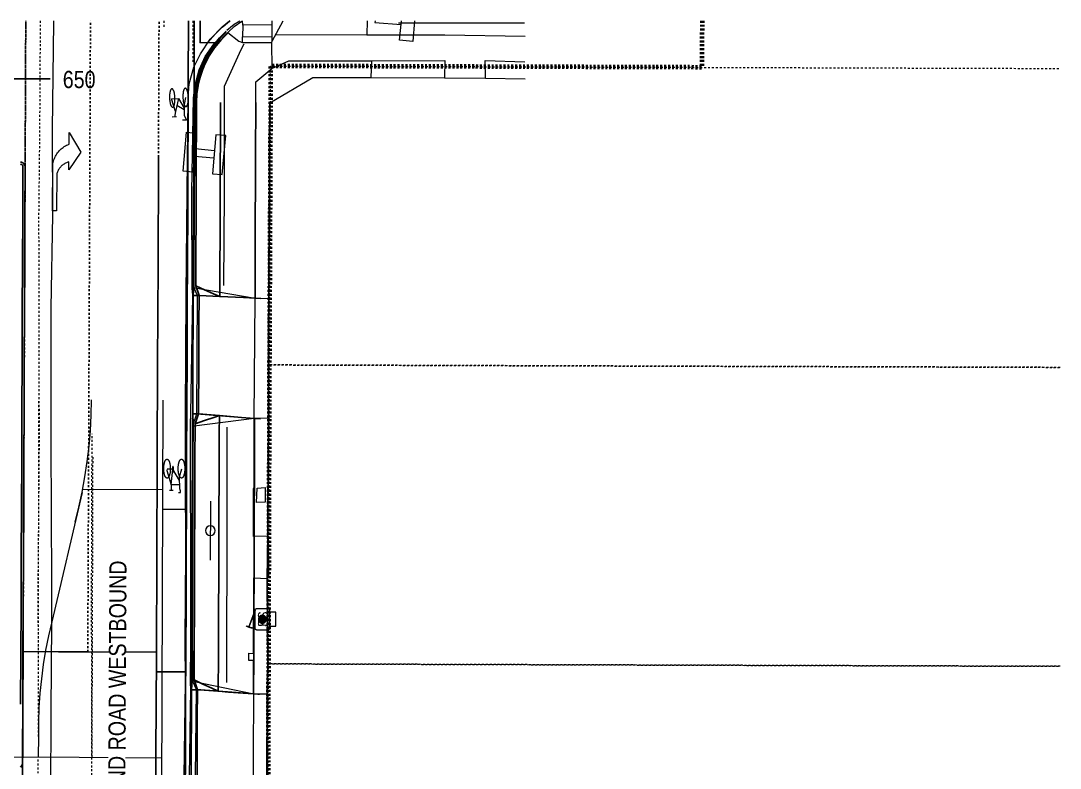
# Model space of a CAD drawing. Header units: metres. Extents: x -902 to -724, y 0 to 650.
# Drawn here: x -791.1 to -738, y 605.1 to 643.2 of the extents above; entities that cross this region are included whole.
import ezdxf

# ---------------------------------------------------------------- set-up
doc = ezdxf.new("R2010")
doc.units = ezdxf.units.M
for name, pattern in [('ControlLine', [0.02, 0.0125, -0.0025, 0.0025, -0.0025]), ('IMPORT-BDYS-Boundary _3_', [0.01, 0.009, -0.001]), ('IMPORT-BDYS-ProjBoundary', [0.008, 0.006, -0.002]), ('IMPORT-LNMK-LaneLine3 _3__2_', [0.012, 0.003, -0.009]), ('IMPORT-LNMK-LineCont _3_', [0.004, 0.001, -0.003]), ('IMPORT-LNMK-LineCont _3__2_', [0.004, 0.001, -0.003])]:
    doc.linetypes.add(name, pattern=pattern)
doc.layers.add('D-BDGE', color=7, linetype='Continuous', lineweight=13)
doc.layers.add('D-ENHA-GEN-LINE', color=7, linetype='Continuous', lineweight=9)
doc.styles.add('Arial Narrow', font='ARIALN.TTF', dxfattribs={"height": 0.5})
doc.styles.add('Arial Narrow_1', font='ARIALN.TTF', dxfattribs={"height": 0.875})

# ---------------------------------------------------------------- blocks, each defined once
blk = doc.blocks.new('T2DPAA-T2D-PWA-RW-M2D-000002_ControlLinesMinor_rvt-1-DRG-2871011 - SITE PLAN')
at = {"layer": 'D-BDGE', "color": 151, "linetype": 'ControlLine', "lineweight": 25, "true_color": 0x88c3ff}
blk.add_line((-1664.5, 535.071), (-1664.045, 643.233), dxfattribs=at)
at = {"layer": 'D-ENHA-GEN-LINE', "color": 151, "lineweight": 25, "true_color": 0x88c3ff}
blk.add_line((-1665.307, 640.28), (-1662.807, 640.269), dxfattribs=at)
blk.add_line((-1665.307, 640.28), (-1662.807, 640.269), dxfattribs=at)
at = {"layer": 'D-ENHA-GEN-LINE', "color": 151, "lineweight": 25, "true_color": 0x88c3ff, "insert": (-1662.155, 640.677), "char_height": 0.875, "width": 2.0443, "attachment_point": 1, "rotation": 359.7587, "style": 'Arial Narrow_1'}
blk.add_mtext('650', dxfattribs=at)
blk.add_mtext('650', dxfattribs=at)
blk = doc.blocks.new('T2DPAA-T2D-C3S-RW-M2D-100010_dwg-40802999-DRG-2871011 - SITE PLAN')
at = {"color": 9, "lineweight": 25, "true_color": 0xc3c3c3}
for p, q in [((298.321, -126.702), (297.82, -126.719)), ((291.802, -127.223), (291.303, -127.29)), ((298.329, -126.802), (297.844, -127.018)), ((291.311, -127.389), (291.827, -127.522)), ((278.283, -128.38), (277.78, -128.397))]:
    blk.add_line(p, q, dxfattribs=at)
at = {"color": 9, "lineweight": 25, "true_color": 0xc3c3c3, "flags": 128}
for points in [[(303.831, -117.352), (303.829, -117.402), (303.808, -117.471), (303.791, -117.5), (303.715, -117.572), (303.696, -117.582), (303.616, -117.603), (301.206, -117.805), (298.714, -118.014), (296.223, -118.222), (293.732, -118.431), (291.241, -118.64), (288.749, -118.848), (286.258, -119.057), (283.767, -119.265), (281.275, -119.474), (278.784, -119.683), (276.293, -119.891), (273.802, -120.1), (273.308, -120.141), (273.185, -120.126), (273.078, -120.062)], [(303.826, -117.352), (303.824, -117.402), (303.804, -117.468), (303.787, -117.497), (303.713, -117.567), (303.694, -117.578), (303.615, -117.598), (301.205, -117.8), (298.714, -118.009), (296.223, -118.217), (293.731, -118.426), (291.24, -118.635), (288.749, -118.843), (286.258, -119.052), (283.766, -119.26), (281.275, -119.469), (278.784, -119.678), (276.292, -119.886), (273.801, -120.095), (273.307, -120.136), (273.186, -120.121), (273.082, -120.058)], [(303.716, -117.36), (303.715, -117.386), (303.704, -117.421), (303.696, -117.436), (303.657, -117.473), (303.647, -117.478), (303.606, -117.489), (301.196, -117.691), (298.705, -117.899), (296.213, -118.108), (293.722, -118.316), (291.231, -118.525), (288.74, -118.734), (286.248, -118.942), (283.757, -119.151), (281.266, -119.359), (278.774, -119.568), (276.283, -119.777)], [(279.526, -126.444), (279.525, -126.44), (279.234, -122.956), (279.108, -121.462), (278.959, -119.672), (278.958, -119.668)], [(262.333, -121.06), (263.836, -120.934), (268.647, -120.531), (268.819, -120.517), (269.209, -120.484), (269.868, -120.429), (273.192, -120.151), (273.197, -120.15), (273.308, -120.141)], [(262.908, -127.836), (264.404, -127.71), (269.214, -127.308), (269.386, -127.293), (269.776, -127.261), (270.436, -127.205), (273.76, -126.927), (273.765, -126.927), (273.875, -126.917), (274.369, -126.876), (279.351, -126.459), (279.526, -126.444), (284.334, -126.042), (289.317, -125.624), (294.299, -125.207), (296.617, -125.013), (299.282, -124.79), (304.264, -124.373), (304.697, -124.337)], [(269.573, -129.519), (270.561, -128.701), (272.403, -128.546), (274.494, -128.371), (277.386, -128.129), (279.477, -127.954), (282.368, -127.712), (284.459, -127.536), (287.351, -127.294), (289.442, -127.119), (292.334, -126.877), (294.424, -126.702), (296.743, -126.508), (297.316, -126.46), (299.407, -126.285), (302.299, -126.043), (304.389, -125.868), (306.784, -125.667), (307.281, -125.625), (307.614, -125.598)], [(307.614, -125.598), (308.06, -125.56), (308.502, -125.523), (308.622, -125.513), (308.937, -125.487), (309.34, -125.453), (309.372, -125.45), (309.474, -125.442), (309.515, -125.438), (309.985, -125.399), (310.463, -125.359), (310.653, -125.343), (310.654, -125.343), (310.902, -125.322), (311.214, -125.296), (311.76, -125.25)], [(307.639, -125.897), (308.085, -125.859), (308.527, -125.822), (308.647, -125.812), (308.962, -125.786), (309.365, -125.752), (309.397, -125.749), (309.499, -125.741), (309.54, -125.737), (310.01, -125.698), (310.488, -125.658), (310.678, -125.642), (310.679, -125.642), (310.927, -125.621), (311.239, -125.595), (311.786, -125.549)], [(298.317, -126.677), (299.432, -126.584), (302.324, -126.342), (304.415, -126.167), (306.809, -125.966), (307.306, -125.924), (307.639, -125.897)], [(298.319, -126.702), (299.434, -126.609), (302.326, -126.367), (304.417, -126.191), (306.811, -125.991), (307.308, -125.949), (307.641, -125.921), (308.087, -125.905), (308.532, -125.929), (308.653, -125.943), (308.972, -125.995), (309.385, -126.095), (309.522, -126.137), (309.565, -126.151), (310.051, -126.342), (310.553, -126.608), (311.019, -126.931), (311.357, -127.222)], [(298.33, -126.802), (299.442, -126.708), (302.334, -126.466), (304.425, -126.291), (306.819, -126.091), (307.317, -126.049), (307.65, -126.021), (308.086, -126.005), (308.521, -126.029), (308.64, -126.042), (308.953, -126.093), (309.357, -126.191), (309.491, -126.232), (309.533, -126.246), (310.01, -126.433), (310.501, -126.694), (310.958, -127.01), (311.288, -127.294)], [(307.639, -125.897), (308.087, -125.88), (308.534, -125.905), (308.656, -125.918), (308.977, -125.97), (309.392, -126.071), (309.425, -126.081), (309.53, -126.113), (309.573, -126.127), (310.062, -126.319), (310.566, -126.587), (310.769, -126.728), (310.704, -125.941), (310.952, -125.92), (311.264, -125.894), (311.812, -125.848)], [(278.529, -126.528), (278.55, -126.774), (278.654, -128.022)], [(298.319, -126.677), (297.821, -126.719), (297.323, -126.761), (296.824, -126.802), (296.326, -126.844), (295.828, -126.886), (295.33, -126.927), (294.831, -126.969), (294.449, -127.001), (294.333, -127.011), (293.835, -127.053), (293.336, -127.094), (292.838, -127.136), (292.34, -127.178), (291.842, -127.219), (291.343, -127.261), (291.301, -127.265)], [(297.844, -127.018), (297.835, -126.918), (297.827, -126.819), (297.819, -126.719)], [(311.58, -126.985), (311.22, -126.676), (310.737, -126.341)], [(311.374, -127.203), (311.035, -126.912), (310.769, -126.728)], [(291.827, -127.522), (291.818, -127.422), (291.81, -127.322), (291.802, -127.223)], [(297.844, -127.018), (297.345, -127.06), (296.847, -127.101), (296.349, -127.143), (295.851, -127.185), (295.352, -127.227), (294.854, -127.268), (294.474, -127.3), (294.356, -127.31), (293.857, -127.352), (293.359, -127.393), (292.861, -127.435), (292.363, -127.477), (291.864, -127.519), (291.827, -127.522)], [(297.844, -127.018), (297.887, -128.075), (297.937, -129.292), (297.961, -129.875), (297.974, -130.175)], [(298.329, -126.802), (298.165, -127.274), (298.001, -127.746), (297.887, -128.075)], [(297.887, -128.075), (299.545, -127.936), (300.886, -127.823), (304.528, -127.516), (305.869, -127.403), (306.922, -127.315), (307.752, -127.245)], [(311.58, -126.985), (311.918, -127.336), (311.946, -127.371)], [(278.278, -128.355), (279.502, -128.253), (282.393, -128.01), (284.484, -127.835), (287.376, -127.593), (289.467, -127.418), (291.298, -127.265)], [(278.281, -128.38), (279.504, -128.278), (282.396, -128.035), (284.486, -127.86), (287.378, -127.618), (289.469, -127.443), (291.301, -127.29)], [(278.291, -128.479), (279.512, -128.377), (282.404, -128.135), (284.495, -127.96), (287.386, -127.718), (289.477, -127.543), (291.311, -127.389)], [(291.311, -127.389), (291.512, -127.847), (291.712, -128.306), (291.834, -128.585)], [(291.827, -127.522), (291.834, -128.585), (291.841, -129.72), (291.846, -130.39), (291.848, -130.691)], [(278.281, -128.355), (277.782, -128.397), (277.284, -128.439), (276.786, -128.48), (276.288, -128.522), (275.789, -128.564), (275.291, -128.605), (274.793, -128.647), (274.519, -128.67), (274.295, -128.689), (273.796, -128.731), (273.298, -128.772), (272.8, -128.814), (272.428, -128.845), (272.302, -128.856), (271.803, -128.897), (271.305, -128.939), (270.911, -128.972)], [(278.291, -128.48), (277.805, -128.696), (277.307, -128.738), (276.808, -128.779), (276.31, -128.821), (275.812, -128.863), (275.314, -128.905), (274.815, -128.946), (274.544, -128.969), (274.317, -128.988), (273.819, -129.03), (273.321, -129.072), (272.822, -129.113), (272.453, -129.144), (272.324, -129.155), (271.826, -129.196), (271.437, -129.229)], [(277.805, -128.696), (277.797, -128.596), (277.788, -128.497), (277.78, -128.397)], [(277.805, -128.696), (277.806, -128.788), (277.813, -129.287), (277.819, -129.764), (277.82, -129.787), (277.826, -130.287), (277.833, -130.787), (277.84, -131.287), (277.844, -131.568), (277.847, -131.787), (277.848, -131.869)], [(278.291, -128.48), (278.119, -128.949), (277.946, -129.418), (277.819, -129.764)], [(277.819, -129.764), (279.616, -129.613), (280.957, -129.5), (284.598, -129.193), (285.939, -129.081), (289.58, -128.774), (290.921, -128.661), (291.834, -128.585)], [(297.961, -129.875), (299.695, -129.729), (301.036, -129.616), (304.678, -129.31), (306.019, -129.197), (307.072, -129.108), (307.902, -129.039)], [(272.589, -132.705), (274.842, -132.519), (276.42, -132.389), (277.66, -132.287), (277.91, -132.267), (279.351, -132.163), (279.826, -132.117), (281.401, -131.965), (283.766, -131.737), (284.805, -131.663), (285.929, -131.582), (286.384, -131.545), (289.79, -131.269), (291.367, -131.141), (291.916, -131.096), (294.772, -130.85), (296.349, -130.713), (298.01, -130.57), (299.754, -130.426), (301.332, -130.297), (304.737, -130.017), (306.315, -129.888), (307.132, -129.821), (307.947, -129.754), (307.964, -129.778)], [(277.844, -131.568), (279.766, -131.407), (281.107, -131.294), (284.748, -130.987), (286.089, -130.874), (289.731, -130.568), (291.072, -130.455), (291.846, -130.39)]]:
    blk.add_lwpolyline(points, dxfattribs=at)
at = {"color": 9, "linetype": 'IMPORT-LNMK-LineCont _3__2_', "lineweight": 25, "true_color": 0xc3c3c3, "flags": 128}
for points in [[(296.05, -118.237), (298.714, -118.014), (303.697, -117.597), (304.13, -117.56), (304.135, -117.56), (306.091, -117.396), (306.726, -117.343), (308.679, -117.179), (311.032, -116.982)], [(304.697, -124.337), (304.702, -124.336), (306.658, -124.172), (307.293, -124.119), (309.247, -123.956), (311.628, -123.756)]]:
    blk.add_lwpolyline(points, dxfattribs=at)
at = {"color": 9, "linetype": 'IMPORT-LNMK-LaneLine3 _3__2_', "lineweight": 25, "true_color": 0xc3c3c3, "flags": 128}
blk.add_lwpolyline([(279.234, -122.956), (284.042, -122.554), (289.025, -122.137), (294.007, -121.719), (296.325, -121.525), (298.99, -121.302), (303.972, -120.885), (304.405, -120.849), (304.41, -120.848), (306.366, -120.685), (307.001, -120.631), (308.955, -120.468), (311.322, -120.27)], dxfattribs=at)
blk = doc.blocks.new('T2DPAA-T2D-PWC-RW-M2D-100010_RoadDesign_rvt-1-DRG-2871011 - SITE PLAN')
at = {"color": 9, "lineweight": 25, "true_color": 0xc3c3c3, "rotation": 84.9723245667552}
blk.add_blockref('T2DPAA-T2D-C3S-RW-M2D-100010_dwg-40802999-DRG-2871011 - SITE PLAN', (-1807.835, 343.649), dxfattribs=at)
blk = doc.blocks.new('T2DPAA-T2D-PWA-SU-M2D-000002_dwg-40815123-DRG-2871011 - SITE PLAN')
at = {"color": 9, "linetype": 'IMPORT-LNMK-LineCont _3_', "lineweight": 18, "true_color": 0xc0c0c0}
for p, q in [((92.242, 1552.41), (91.868, 1552.378)), ((92.373, 1550.925), (90.257, 1550.735))]:
    blk.add_line(p, q, dxfattribs=at)
at = {"color": 9, "lineweight": 18, "true_color": 0xc0c0c0}
for p, q in [((87.412, 1551.324), (87.384, 1551.543)), ((87.681, 1551.398), (87.398, 1551.434)), ((87.814, 1550.973), (88, 1551.358)), ((85.885, 1550.246), (85.485, 1550.246)), ((92.221, 1549.366), (92.537, 1549.056)), ((92.368, 1548.367), (92.595, 1548.402)), ((91.497, 1548.303), (91.773, 1548.338)), ((91.688, 1546.808), (91.928, 1546.826)), ((92.52, 1546.88), (92.727, 1546.904)), ((58.892, 1546.243), (63.284, 1546.622)), ((92.439, 1542.028), (92.009, 1546.606)), ((72.509, 1545.305), (78.604, 1545.832)), ((68.978, 1545.018), (72.509, 1545.305)), ((59.945, 1544.238), (64.359, 1544.665)), ((66.522, 1544.819), (68.96, 1545.031)), ((52.447, 1543.581), (58.388, 1544.124)), ((59.505, 1544.2), (59.945, 1544.238)), ((93.181, 1540.476), (93.749, 1534.059)), ((93.364, 1539.665), (92.307, 1539.665))]:
    blk.add_line(p, q, dxfattribs=at)
at = {"color": 9, "linetype": 'IMPORT-LNMK-LineCont _3_', "lineweight": 18, "true_color": 0xc0c0c0, "flags": 128}
for points in [[(58.711, 1555.873), (62.961, 1556.26), (70.248, 1556.84), (77.093, 1557.456), (81.777, 1557.877), (86.102, 1558.21), (91.641, 1558.665), (91.692, 1558.669)], [(52.785, 1552.62), (56.21, 1552.925), (63.193, 1553.545), (70.936, 1554.202)]]:
    blk.add_lwpolyline(points, dxfattribs=at)
at = {"color": 9, "lineweight": 18, "true_color": 0xc0c0c0, "flags": 128}
for points in [[(91.75, 1558.003), (91.679, 1557.997), (86.222, 1557.587), (81.87, 1557.198), (77.146, 1556.866), (70.286, 1556.263), (63.172, 1555.59), (61.17, 1555.425), (56.618, 1555.05), (52.457, 1554.707), (43.939, 1554.085), (43.036, 1554.013)], [(88.356, 1551.314), (87.681, 1551.398), (88.311, 1551.66), (88.356, 1551.314), (87.898, 1550.982)], [(88.442, 1550.953), (88.08, 1551), (87.539, 1550.946), (87.294, 1550.807), (87.268, 1551.005)], [(88.894, 1550.968), (88.901, 1550.977), (88.902, 1550.98), (88.905, 1550.986), (88.908, 1550.992), (88.908, 1550.994), (88.909, 1550.999), (88.91, 1551.005), (88.91, 1551.01), (88.909, 1551.016), (88.908, 1551.02), (88.907, 1551.024), (88.9, 1551.034), (88.893, 1551.042), (88.887, 1551.047), (88.883, 1551.05), (88.876, 1551.055), (88.868, 1551.059), (88.86, 1551.063), (88.851, 1551.067), (88.838, 1551.073), (88.824, 1551.078), (88.81, 1551.082), (88.796, 1551.086), (88.781, 1551.09), (88.767, 1551.093), (88.753, 1551.095), (88.738, 1551.098), (88.723, 1551.099), (88.709, 1551.1), (88.681, 1551.101), (88.653, 1551.102), (88.624, 1551.102), (88.596, 1551.102), (88.568, 1551.102), (88.54, 1551.1), (88.512, 1551.099), (88.484, 1551.096), (88.456, 1551.094), (88.428, 1551.09), (88.4, 1551.087), (88.372, 1551.082), (88.344, 1551.078), (88.317, 1551.072), (88.289, 1551.067), (88.262, 1551.06), (88.234, 1551.054), (88.207, 1551.047), (88.18, 1551.039), (88.153, 1551.031), (88.139, 1551.026), (88.126, 1551.021), (88.112, 1551.015), (88.099, 1551.009), (88.085, 1551.003), (88.072, 1550.996), (88.06, 1550.989), (88.047, 1550.981), (88.035, 1550.972), (88.023, 1550.964), (88.016, 1550.958), (88.009, 1550.952), (88.003, 1550.946), (87.996, 1550.939), (87.993, 1550.934), (87.989, 1550.929), (87.987, 1550.924), (87.984, 1550.919), (87.982, 1550.915), (87.982, 1550.913), (87.981, 1550.907), (87.98, 1550.902)], [(43.623, 1547.094), (49.965, 1547.61), (51.469, 1547.763), (53.926, 1547.984), (58.722, 1548.344), (60.844, 1548.549), (65.279, 1548.908), (69.402, 1549.285), (72.361, 1549.542), (78.435, 1550.041), (83.632, 1550.447), (88.46, 1550.83), (89.146, 1550.825), (90.011, 1550.678), (90.721, 1550.393), (91.508, 1549.973), (92.227, 1549.372)], [(43.697, 1546.23), (50, 1546.745), (51.468, 1547.454), (51.938, 1547.566), (53.975, 1547.719), (58.389, 1548.047), (58.717, 1548.084), (60.831, 1548.263), (65.271, 1548.655), (69.415, 1549.025), (71.871, 1549.252), (72.402, 1549.274), (78.431, 1549.71), (78.784, 1549.768), (83.669, 1550.207), (88.464, 1550.546), (89.134, 1550.528), (89.91, 1550.393), (90.615, 1550.147), (91.334, 1549.735), (91.998, 1549.181)], [(85.485, 1549.246), (84.685, 1549.246), (84.685, 1548.746), (86.685, 1548.746), (86.685, 1549.246), (85.485, 1549.246), (85.485, 1550.246), (84.685, 1550.246), (84.685, 1550.746), (86.685, 1550.746), (86.685, 1550.246), (85.885, 1550.246), (85.885, 1549.246)], [(87.98, 1550.902), (87.98, 1550.896), (87.981, 1550.89), (87.982, 1550.886), (87.985, 1550.88), (87.99, 1550.873), (87.993, 1550.868), (87.998, 1550.864), (88.002, 1550.86), (88.007, 1550.857), (88.014, 1550.852), (88.022, 1550.847), (88.031, 1550.843), (88.039, 1550.839), (88.053, 1550.834), (88.066, 1550.829), (88.08, 1550.824), (88.094, 1550.82), (88.109, 1550.817), (88.123, 1550.814), (88.137, 1550.811), (88.152, 1550.809), (88.167, 1550.807), (88.181, 1550.806), (88.209, 1550.805), (88.237, 1550.804), (88.266, 1550.804), (88.294, 1550.804), (88.322, 1550.805), (88.35, 1550.806), (88.378, 1550.808), (88.406, 1550.81), (88.434, 1550.813), (88.462, 1550.816), (88.49, 1550.82), (88.518, 1550.824), (88.546, 1550.829), (88.573, 1550.834), (88.601, 1550.84), (88.628, 1550.846), (88.656, 1550.853), (88.683, 1550.86), (88.71, 1550.868)], [(88.71, 1550.868), (88.737, 1550.876), (88.751, 1550.88), (88.765, 1550.885), (88.778, 1550.891), (88.792, 1550.897), (88.805, 1550.904), (88.818, 1550.911), (88.83, 1550.918), (88.843, 1550.926), (88.855, 1550.934), (88.867, 1550.943), (88.874, 1550.948), (88.881, 1550.954), (88.888, 1550.961), (88.894, 1550.968)], [(65.266, 1548.559), (69.408, 1548.89), (71.755, 1549.128), (72.419, 1548.967), (78.434, 1549.465), (78.795, 1549.666), (83.675, 1550.085), (88.459, 1550.443), (89.129, 1550.414), (89.874, 1550.289), (90.579, 1550.037), (91.276, 1549.638), (91.933, 1549.104)], [(78.804, 1549.639), (78.555, 1546.515), (78.434, 1549.465)], [(72.419, 1548.967), (72.439, 1546.027), (71.769, 1549.05)], [(79.054, 1548.167), (83.76, 1548.556), (89.198, 1549.021), (91.137, 1548.352), (91.428, 1548.219)], [(91.932, 1549.091), (91.541, 1548.505), (91.497, 1548.303), (91.623, 1546.842), (91.688, 1546.808), (92.777, 1546.332)], [(91.932, 1549.091), (92.274, 1548.8), (92.565, 1548.436)], [(92.04, 1549.158), (92.385, 1548.811), (92.582, 1548.545)], [(43.705, 1546.129), (50.093, 1546.666), (51.383, 1547.298), (52.024, 1547.254), (53.989, 1547.414), (58.398, 1547.745), (58.756, 1547.961), (60.9, 1548.178)], [(58.799, 1547.907), (58.437, 1544.815), (58.398, 1547.745)], [(63.298, 1546.608), (67.828, 1547.009), (71.871, 1547.371)], [(78.555, 1546.515), (83.153, 1546.903), (88.215, 1547.333), (89.548, 1547.452), (90.307, 1546.703)], [(91.623, 1546.842), (90.307, 1546.703), (90.766, 1545.863), (91.144, 1541.659), (91.479, 1537.95), (90.6, 1537.882)], [(72.509, 1545.305), (72.439, 1546.027), (78.555, 1546.515), (78.604, 1545.832)], [(78.604, 1545.832), (83.095, 1546.177), (88.541, 1546.648), (90.031, 1544.579), (90.295, 1541.622), (91.144, 1541.659)], [(58.437, 1544.815), (60.125, 1544.985), (60.109, 1545.231), (60.479, 1545.262), (60.489, 1545.01), (64.338, 1545.347), (64.359, 1544.665), (64.437, 1544.669), (64.439, 1544.588), (66.423, 1544.776), (66.419, 1544.809), (66.522, 1544.819), (66.433, 1545.543), (68.878, 1545.747), (68.945, 1545.728), (72.439, 1546.027)], [(52.339, 1543.627), (52.277, 1544.315), (58.437, 1544.815), (58.504, 1544.135)], [(58.388, 1544.124), (58.504, 1544.135), (59.505, 1544.2)], [(93.152, 1542.072), (92.439, 1542.028), (92.788, 1538.068), (93.081, 1533.974)], [(90.295, 1541.622), (90.6, 1537.882), (90.757, 1535.806), (90.902, 1533.788)], [(93.188, 1541.665), (93.107, 1541.665), (93.107, 1540.332), (93.305, 1540.332)], [(92.307, 1539.665), (92.307, 1540.332), (93.305, 1540.332)], [(90.757, 1535.806), (91.656, 1535.889), (91.769, 1533.882)]]:
    blk.add_lwpolyline(points, dxfattribs=at)
for points in [[(83.998, 1557.154), (82.099, 1557.01), (82.083, 1557.21), (84.482, 1557.401), (84.55, 1557.394), (84.616, 1557.383), (84.682, 1557.369), (84.747, 1557.351), (84.811, 1557.33), (84.874, 1557.306), (84.936, 1557.278), (84.996, 1557.247), (85.054, 1557.213), (85.111, 1557.176), (85.165, 1557.137), (85.218, 1557.094), (85.268, 1557.049), (85.315, 1557.001), (85.36, 1556.951), (85.403, 1556.899), (85.442, 1556.844), (85.479, 1556.788), (85.513, 1556.73), (85.543, 1556.669), (86.143, 1556.715), (85.189, 1556.041), (84.244, 1556.571), (84.643, 1556.601), (84.627, 1556.643), (84.609, 1556.683), (84.588, 1556.722), (84.566, 1556.761), (84.542, 1556.798), (84.515, 1556.833), (84.487, 1556.868), (84.458, 1556.901), (84.426, 1556.932), (84.393, 1556.962), (84.359, 1556.99), (84.323, 1557.016), (84.286, 1557.041), (84.248, 1557.063), (84.208, 1557.083), (84.168, 1557.102), (84.126, 1557.118), (84.084, 1557.132), (84.042, 1557.144)], [(88.621, 1551.777), (88.593, 1551.778), (88.564, 1551.779), (88.536, 1551.779), (88.508, 1551.779), (88.48, 1551.778), (88.452, 1551.777), (88.424, 1551.775), (88.396, 1551.773), (88.368, 1551.77), (88.34, 1551.767), (88.312, 1551.763), (88.284, 1551.759), (88.256, 1551.754), (88.229, 1551.749), (88.201, 1551.743), (88.174, 1551.737), (88.146, 1551.731), (88.119, 1551.723), (88.092, 1551.716), (88.065, 1551.707), (88.051, 1551.703), (88.037, 1551.698), (88.024, 1551.692), (88.01, 1551.686), (87.997, 1551.68), (87.984, 1551.673), (87.972, 1551.665), (87.959, 1551.658), (87.947, 1551.649), (87.935, 1551.641), (87.928, 1551.635), (87.921, 1551.629), (87.914, 1551.622), (87.908, 1551.616), (87.904, 1551.611), (87.901, 1551.606), (87.898, 1551.601), (87.896, 1551.596), (87.894, 1551.59), (87.892, 1551.584), (87.892, 1551.579), (87.892, 1551.573), (87.892, 1551.569), (87.894, 1551.563), (87.897, 1551.557), (87.902, 1551.55), (87.905, 1551.545), (87.909, 1551.541), (87.914, 1551.537), (87.918, 1551.534), (87.926, 1551.529), (87.934, 1551.524), (87.942, 1551.52), (87.951, 1551.516), (87.964, 1551.51), (87.978, 1551.506), (87.992, 1551.501), (88.006, 1551.497), (88.02, 1551.493), (88.035, 1551.49), (88.049, 1551.488), (88.064, 1551.486), (88.078, 1551.484), (88.093, 1551.483), (88.121, 1551.482), (88.149, 1551.481), (88.177, 1551.481), (88.206, 1551.481), (88.234, 1551.482), (88.262, 1551.483), (88.29, 1551.485), (88.318, 1551.487), (88.346, 1551.49), (88.374, 1551.493), (88.402, 1551.497), (88.43, 1551.501), (88.457, 1551.506), (88.485, 1551.511), (88.513, 1551.517), (88.54, 1551.523), (88.568, 1551.53), (88.595, 1551.537), (88.622, 1551.544), (88.649, 1551.553), (88.663, 1551.557), (88.676, 1551.562), (88.69, 1551.568), (88.703, 1551.574), (88.717, 1551.58), (88.729, 1551.587), (88.742, 1551.595), (88.755, 1551.603), (88.767, 1551.611), (88.778, 1551.619), (88.786, 1551.625), (88.793, 1551.631), (88.799, 1551.638), (88.805, 1551.645), (88.809, 1551.649), (88.812, 1551.654), (88.815, 1551.659), (88.818, 1551.664), (88.819, 1551.669), (88.82, 1551.67), (88.821, 1551.676), (88.822, 1551.682), (88.822, 1551.687), (88.821, 1551.693), (88.819, 1551.697), (88.817, 1551.703), (88.815, 1551.707), (88.812, 1551.71), (88.808, 1551.715), (88.804, 1551.719), (88.8, 1551.723), (88.795, 1551.726), (88.788, 1551.732), (88.78, 1551.736), (88.771, 1551.74), (88.763, 1551.744), (88.749, 1551.75), (88.736, 1551.755), (88.722, 1551.759), (88.707, 1551.763), (88.693, 1551.767), (88.679, 1551.77), (88.664, 1551.772), (88.65, 1551.774), (88.635, 1551.776)], [(91.773, 1548.338), (91.928, 1546.826), (92.52, 1546.88), (92.368, 1548.367)], [(68.224, 1545.102), (68.173, 1545.543), (68.91, 1545.578), (68.981, 1545.159)]]:
    blk.add_lwpolyline(points, close=True, dxfattribs=at)
blk = doc.blocks.new('T2DPAA-T2D-PWA-SU-M2D-000001_dwg-40815111-DRG-2871011 - SITE PLAN')
at = {"color": 9, "linetype": 'IMPORT-BDYS-Boundary _3_', "lineweight": 18, "true_color": 0xc0c0c0}
for p, q in [((153.425, 1642.069), (156.835, 1601.88)), ((156.835, 1601.88), (153.425, 1642.069)), ((138.228, 1640.786), (141.643, 1600.543))]:
    blk.add_line(p, q, dxfattribs=at)
at = {"color": 9, "linetype": 'IMPORT-BDYS-Boundary _3_', "lineweight": 18, "true_color": 0xc0c0c0, "flags": 128}
for points in [[(141.643, 1600.543), (138.228, 1640.786), (153.425, 1642.069), (168.621, 1643.351), (172.026, 1603.216)], [(124.495, 1599.034), (121.069, 1639.337), (138.228, 1640.786)]]:
    blk.add_lwpolyline(points, dxfattribs=at)
blk = doc.blocks.new('T2DPAA-T2D-PWA-GN-XRF-000103_dwg-40807629-DRG-2871011 - SITE PLAN')
at = {"color": 200, "linetype": 'IMPORT-BDYS-ProjBoundary', "lineweight": 70, "true_color": 0xbf00ff, "flags": 128}
blk.add_lwpolyline([(380.558, 1470.686), (378.19, 1470.486), (376.33, 1492.407), (361.133, 1491.138), (328.778, 1488.393), (322.042, 1487.824), (322.223, 1485.695), (300.56, 1483.866), (300.379, 1485.996), (285.193, 1484.714), (287.006, 1463.393), (271.82, 1462.102), (270.55, 1477.048), (270.352, 1477.215)], dxfattribs=at)
blk = doc.blocks.new('ASSA_Driveway_dwg-40817344-DRG-2871011 - SITE PLAN')
at = {"lineweight": 18, "true_color": 0xc0c0c0}
blk.add_hatch(color=9, dxfattribs=at).paths.add_polyline_path([(13.067, -11.624), (13.073, -11.665), (13.084, -11.697), (13.11, -11.74), (13.143, -11.772), (13.182, -11.797), (13.22, -11.81), (13.253, -11.815), (13.293, -11.814), (13.325, -11.807), (13.366, -11.79), (13.391, -11.773), (13.417, -11.748), (13.447, -11.701), (13.461, -11.663), (13.467, -11.63), (13.465, -11.589), (13.459, -11.558), (13.444, -11.522), (13.424, -11.492), (13.392, -11.459), (13.352, -11.435), (13.315, -11.422), (13.282, -11.416), (13.241, -11.418), (13.209, -11.424), (13.173, -11.439), (13.144, -11.459), (13.114, -11.487), (13.086, -11.533), (13.073, -11.568), (13.068, -11.601)])
at = {"color": 9, "linetype": 'IMPORT-LNMK-LineCont _3_', "lineweight": 18, "true_color": 0xc0c0c0}
for p, q in [((6.307, -0.767), (23.43, 0.726)), ((-5.73, -1.752), (5.277, -0.84)), ((5.497, -3.584), (20.749, -2.288))]:
    blk.add_line(p, q, dxfattribs=at)
at = {"color": 9, "lineweight": 18, "true_color": 0xc0c0c0}
for p, q in [((19.395, -5.99), (19.055, -1.902)), ((-5.478, -8.074), (23.96, -5.598)), ((18.5, -7.232), (18.402, -6.073)), ((19.415, -6.516), (19.398, -6.328)), ((12.683, -6.552), (13.68, -6.468)), ((19.694, -6.377), (19.404, -6.403)), ((19.733, -6.802), (19.696, -6.389)), ((19.032, -8.449), (16.042, -8.7)), ((19.032, -8.449), (16.042, -8.7))]:
    blk.add_line(p, q, dxfattribs=at)
at = {"color": 9, "lineweight": 18, "true_color": 0xc0c0c0, "flags": 128}
for points in [[(4.676, 5.43), (5.276, -0.817), (5.779, -7.134)], [(18.904, -1.886), (12.192, -0.925), (11.461, -0.821), (10.728, -0.741), (9.992, -0.685), (9.255, -0.653), (8.517, -0.646), (7.779, -0.662), (7.042, -0.703), (6.307, -0.767), (5.277, -0.84)], [(17.357, -1.665), (18.137, -1.789), (18.921, -1.888), (19.708, -1.962), (20.497, -2.012), (21.287, -2.036), (22.077, -2.036), (22.867, -2.011), (23.656, -1.96)], [(19.951, -6.794), (20.489, -6.405), (20.462, -6.104), (20.393, -6.107), (19.694, -6.377), (20.489, -6.405)], [(19.33, -6.796), (19.338, -6.886), (19.423, -6.878), (19.522, -6.834), (20.14, -6.777), (20.559, -6.852)]]:
    blk.add_lwpolyline(points, dxfattribs=at)
for points in [[(20.012, -6.145), (20.012, -6.143), (20.011, -6.142), (20.011, -6.14), (20.011, -6.138), (20.012, -6.136), (20.012, -6.134), (20.012, -6.132), (20.012, -6.13), (20.013, -6.128), (20.013, -6.126), (20.013, -6.124), (20.014, -6.122), (20.015, -6.12), (20.015, -6.118), (20.016, -6.116), (20.017, -6.114), (20.018, -6.112), (20.019, -6.11), (20.02, -6.108), (20.021, -6.106), (20.022, -6.104), (20.023, -6.102), (20.025, -6.1), (20.026, -6.097), (20.028, -6.095), (20.029, -6.093), (20.031, -6.091), (20.032, -6.089), (20.034, -6.087), (20.036, -6.085), (20.038, -6.083), (20.04, -6.08), (20.042, -6.078), (20.044, -6.076), (20.049, -6.072), (20.053, -6.068), (20.058, -6.063), (20.064, -6.059), (20.07, -6.055), (20.076, -6.05), (20.082, -6.046), (20.088, -6.042), (20.095, -6.038), (20.102, -6.034), (20.11, -6.03), (20.117, -6.025), (20.125, -6.021), (20.142, -6.014), (20.16, -6.006), (20.178, -5.999), (20.197, -5.991), (20.217, -5.985), (20.238, -5.978), (20.259, -5.972), (20.28, -5.966), (20.302, -5.961), (20.324, -5.956), (20.346, -5.952), (20.369, -5.948), (20.391, -5.944), (20.435, -5.938), (20.479, -5.933), (20.522, -5.93), (20.567, -5.928), (20.589, -5.927), (20.612, -5.927), (20.635, -5.928), (20.657, -5.929), (20.68, -5.93), (20.702, -5.931), (20.724, -5.934), (20.745, -5.936), (20.766, -5.939), (20.786, -5.943), (20.805, -5.947), (20.824, -5.951), (20.842, -5.956), (20.85, -5.958), (20.859, -5.961), (20.867, -5.963), (20.875, -5.966), (20.882, -5.969), (20.889, -5.972), (20.896, -5.975), (20.903, -5.978), (20.909, -5.981), (20.915, -5.985), (20.921, -5.988), (20.927, -5.991), (20.932, -5.995), (20.934, -5.996), (20.937, -5.998), (20.939, -6), (20.941, -6.002), (20.944, -6.003), (20.946, -6.005), (20.948, -6.007), (20.95, -6.009), (20.952, -6.01), (20.953, -6.012), (20.955, -6.014), (20.957, -6.016), (20.958, -6.018), (20.96, -6.02), (20.961, -6.021), (20.963, -6.023), (20.964, -6.025), (20.965, -6.027), (20.967, -6.029), (20.968, -6.031), (20.969, -6.032), (20.97, -6.034), (20.971, -6.036), (20.972, -6.038), (20.972, -6.04), (20.973, -6.042), (20.974, -6.044), (20.974, -6.046), (20.975, -6.047), (20.975, -6.049), (20.976, -6.051), (20.976, -6.053), (20.976, -6.055), (20.976, -6.057), (20.976, -6.059), (20.977, -6.06), (20.977, -6.062), (20.977, -6.064), (20.976, -6.066), (20.976, -6.068), (20.976, -6.07), (20.976, -6.072), (20.975, -6.074), (20.975, -6.076), (20.975, -6.078), (20.974, -6.08), (20.973, -6.082), (20.973, -6.084), (20.972, -6.086), (20.971, -6.088), (20.97, -6.09), (20.969, -6.092), (20.968, -6.094), (20.967, -6.096), (20.966, -6.098), (20.965, -6.1), (20.963, -6.103), (20.962, -6.105), (20.96, -6.107), (20.959, -6.109), (20.957, -6.111), (20.956, -6.113), (20.954, -6.115), (20.952, -6.117), (20.95, -6.12), (20.948, -6.122), (20.946, -6.124), (20.944, -6.126), (20.939, -6.13), (20.935, -6.135), (20.93, -6.139), (20.924, -6.143), (20.918, -6.147), (20.912, -6.152), (20.906, -6.156), (20.9, -6.16), (20.893, -6.164), (20.886, -6.168), (20.878, -6.173), (20.871, -6.177), (20.863, -6.181), (20.846, -6.188), (20.828, -6.196), (20.81, -6.204), (20.791, -6.211), (20.771, -6.217), (20.75, -6.224), (20.729, -6.23), (20.708, -6.236), (20.686, -6.241), (20.664, -6.246), (20.642, -6.25), (20.619, -6.254), (20.597, -6.258), (20.553, -6.264), (20.509, -6.269), (20.466, -6.272), (20.421, -6.274), (20.399, -6.275), (20.376, -6.275), (20.353, -6.274), (20.331, -6.274), (20.308, -6.272), (20.286, -6.271), (20.264, -6.268), (20.243, -6.266), (20.222, -6.263), (20.202, -6.259), (20.183, -6.255), (20.164, -6.251), (20.146, -6.246), (20.138, -6.244), (20.129, -6.241), (20.121, -6.239), (20.113, -6.236), (20.106, -6.233), (20.099, -6.23), (20.092, -6.227), (20.085, -6.224), (20.079, -6.221), (20.073, -6.218), (20.067, -6.214), (20.061, -6.211), (20.056, -6.208), (20.054, -6.206), (20.051, -6.204), (20.049, -6.202), (20.047, -6.201), (20.044, -6.199), (20.042, -6.197), (20.04, -6.195), (20.038, -6.193), (20.036, -6.192), (20.035, -6.19), (20.033, -6.188), (20.031, -6.186), (20.029, -6.184), (20.028, -6.183), (20.026, -6.181), (20.025, -6.179), (20.024, -6.177), (20.023, -6.175), (20.021, -6.173), (20.02, -6.171), (20.019, -6.17), (20.018, -6.168), (20.017, -6.166), (20.016, -6.164), (20.016, -6.162), (20.015, -6.16), (20.014, -6.158), (20.014, -6.157), (20.013, -6.155), (20.013, -6.153), (20.012, -6.151), (20.012, -6.149), (20.012, -6.147)], [(20.079, -6.88), (20.079, -6.878), (20.079, -6.876), (20.079, -6.874), (20.079, -6.872), (20.079, -6.87), (20.079, -6.869), (20.079, -6.867), (20.08, -6.865), (20.08, -6.863), (20.08, -6.861), (20.081, -6.859), (20.082, -6.857), (20.082, -6.855), (20.083, -6.853), (20.084, -6.851), (20.084, -6.849), (20.085, -6.847), (20.086, -6.845), (20.087, -6.842), (20.088, -6.84), (20.09, -6.838), (20.091, -6.836), (20.092, -6.834), (20.094, -6.832), (20.095, -6.83), (20.097, -6.828), (20.098, -6.826), (20.1, -6.824), (20.102, -6.821), (20.103, -6.819), (20.105, -6.817), (20.107, -6.815), (20.109, -6.813), (20.112, -6.811), (20.116, -6.806), (20.121, -6.802), (20.126, -6.798), (20.131, -6.794), (20.137, -6.789), (20.143, -6.785), (20.149, -6.781), (20.156, -6.777), (20.163, -6.772), (20.17, -6.768), (20.177, -6.764), (20.185, -6.76), (20.193, -6.756), (20.21, -6.748), (20.227, -6.741), (20.245, -6.733), (20.265, -6.726), (20.285, -6.719), (20.305, -6.713), (20.326, -6.707), (20.348, -6.701), (20.37, -6.696), (20.392, -6.691), (20.414, -6.686), (20.436, -6.682), (20.459, -6.679), (20.503, -6.672), (20.546, -6.668), (20.589, -6.664), (20.634, -6.662), (20.657, -6.662), (20.679, -6.662), (20.702, -6.662), (20.725, -6.663), (20.747, -6.664), (20.769, -6.666), (20.791, -6.668), (20.812, -6.671), (20.833, -6.674), (20.854, -6.677), (20.873, -6.681), (20.892, -6.686), (20.909, -6.69), (20.918, -6.693), (20.926, -6.695), (20.934, -6.698), (20.942, -6.701), (20.95, -6.704), (20.957, -6.707), (20.964, -6.71), (20.97, -6.713), (20.977, -6.716), (20.983, -6.719), (20.989, -6.722), (20.994, -6.726), (20.999, -6.729), (21.002, -6.731), (21.004, -6.733), (21.007, -6.734), (21.009, -6.736), (21.011, -6.738), (21.013, -6.74), (21.015, -6.741), (21.017, -6.743), (21.019, -6.745), (21.021, -6.747), (21.023, -6.749), (21.024, -6.75), (21.026, -6.752), (21.028, -6.754), (21.029, -6.756), (21.03, -6.758), (21.032, -6.76), (21.033, -6.761), (21.034, -6.763), (21.035, -6.765), (21.036, -6.767), (21.037, -6.769), (21.038, -6.771), (21.039, -6.773), (21.04, -6.775), (21.04, -6.776), (21.041, -6.778), (21.042, -6.78), (21.042, -6.782), (21.043, -6.784), (21.043, -6.786), (21.043, -6.788), (21.044, -6.789), (21.044, -6.791), (21.044, -6.793), (21.044, -6.795), (21.044, -6.797), (21.044, -6.799), (21.044, -6.801), (21.044, -6.803), (21.044, -6.805), (21.043, -6.807), (21.043, -6.809), (21.042, -6.811), (21.042, -6.813), (21.041, -6.815), (21.041, -6.817), (21.04, -6.819), (21.039, -6.821), (21.039, -6.823), (21.038, -6.825), (21.037, -6.827), (21.036, -6.829), (21.035, -6.831), (21.033, -6.833), (21.032, -6.835), (21.031, -6.837), (21.029, -6.839), (21.028, -6.841), (21.026, -6.843), (21.025, -6.846), (21.023, -6.848), (21.021, -6.85), (21.02, -6.852), (21.018, -6.854), (21.016, -6.856), (21.014, -6.858), (21.011, -6.861), (21.007, -6.865), (21.002, -6.869), (20.997, -6.873), (20.992, -6.878), (20.986, -6.882), (20.98, -6.886), (20.974, -6.89), (20.967, -6.895), (20.96, -6.899), (20.953, -6.903), (20.946, -6.907), (20.938, -6.911), (20.93, -6.915), (20.913, -6.923), (20.896, -6.931), (20.877, -6.938), (20.858, -6.945), (20.838, -6.952), (20.818, -6.958), (20.797, -6.964), (20.775, -6.97), (20.753, -6.975), (20.731, -6.98), (20.709, -6.985), (20.687, -6.989), (20.664, -6.993), (20.62, -6.999), (20.577, -7.004), (20.534, -7.007), (20.489, -7.009), (20.466, -7.009), (20.444, -7.009), (20.421, -7.009), (20.398, -7.008), (20.376, -7.007), (20.354, -7.005), (20.332, -7.003), (20.31, -7), (20.29, -6.997), (20.269, -6.994), (20.25, -6.99), (20.231, -6.986), (20.214, -6.981), (20.205, -6.978), (20.197, -6.976), (20.189, -6.973), (20.181, -6.97), (20.173, -6.968), (20.166, -6.965), (20.159, -6.962), (20.153, -6.959), (20.146, -6.955), (20.14, -6.952), (20.134, -6.949), (20.129, -6.945), (20.124, -6.942), (20.121, -6.94), (20.119, -6.939), (20.116, -6.937), (20.114, -6.935), (20.112, -6.933), (20.11, -6.932), (20.108, -6.93), (20.106, -6.928), (20.104, -6.926), (20.102, -6.924), (20.1, -6.923), (20.099, -6.921), (20.097, -6.919), (20.095, -6.917), (20.094, -6.915), (20.093, -6.913), (20.091, -6.912), (20.09, -6.91), (20.089, -6.908), (20.088, -6.906), (20.087, -6.904), (20.086, -6.902), (20.085, -6.9), (20.084, -6.899), (20.083, -6.897), (20.082, -6.895), (20.082, -6.893), (20.081, -6.891), (20.081, -6.889), (20.08, -6.887), (20.08, -6.886), (20.08, -6.884), (20.079, -6.882)], [(20.35, -6.418), (20.35, -6.418), (20.35, -6.419), (20.35, -6.419), (20.35, -6.419), (20.35, -6.419), (20.35, -6.419), (20.35, -6.419), (20.35, -6.42), (20.35, -6.42), (20.351, -6.42), (20.351, -6.42), (20.351, -6.42), (20.351, -6.421), (20.351, -6.421), (20.351, -6.421), (20.351, -6.421), (20.351, -6.421), (20.351, -6.421), (20.351, -6.422), (20.351, -6.422), (20.352, -6.422), (20.352, -6.422), (20.352, -6.422), (20.352, -6.423), (20.352, -6.423), (20.352, -6.423), (20.352, -6.423), (20.352, -6.423), (20.353, -6.424), (20.353, -6.424), (20.353, -6.424), (20.354, -6.425), (20.354, -6.425), (20.355, -6.425), (20.355, -6.426), (20.355, -6.426), (20.356, -6.426), (20.356, -6.427), (20.357, -6.427), (20.357, -6.427), (20.358, -6.428), (20.359, -6.428), (20.359, -6.428), (20.36, -6.429), (20.361, -6.429), (20.362, -6.43), (20.364, -6.431), (20.365, -6.431), (20.367, -6.432), (20.369, -6.433), (20.371, -6.433), (20.373, -6.434), (20.375, -6.434), (20.379, -6.435), (20.383, -6.436), (20.388, -6.437), (20.393, -6.438), (20.398, -6.439), (20.404, -6.439), (20.41, -6.44), (20.416, -6.44), (20.428, -6.441), (20.441, -6.441), (20.454, -6.441), (20.467, -6.44), (20.48, -6.44), (20.492, -6.439), (20.505, -6.437), (20.518, -6.436), (20.53, -6.434), (20.543, -6.432), (20.556, -6.429), (20.568, -6.426), (20.574, -6.425), (20.579, -6.423), (20.585, -6.421), (20.59, -6.42), (20.595, -6.418), (20.599, -6.416), (20.603, -6.415), (20.607, -6.413), (20.609, -6.412), (20.611, -6.411), (20.613, -6.41), (20.614, -6.409), (20.616, -6.408), (20.617, -6.407), (20.618, -6.407), (20.62, -6.406), (20.621, -6.405), (20.621, -6.404), (20.622, -6.404), (20.622, -6.404), (20.623, -6.403), (20.623, -6.403), (20.624, -6.402), (20.624, -6.402), (20.625, -6.401), (20.625, -6.401), (20.625, -6.401), (20.626, -6.4), (20.626, -6.4), (20.626, -6.399), (20.627, -6.399), (20.627, -6.398), (20.627, -6.398), (20.627, -6.398), (20.627, -6.398), (20.627, -6.397), (20.627, -6.397), (20.628, -6.397), (20.628, -6.397), (20.628, -6.397), (20.628, -6.396), (20.628, -6.396), (20.628, -6.396), (20.628, -6.396), (20.628, -6.396), (20.628, -6.395), (20.628, -6.395), (20.628, -6.395), (20.628, -6.395), (20.628, -6.395), (20.628, -6.394), (20.628, -6.394), (20.628, -6.394), (20.628, -6.394), (20.628, -6.394), (20.628, -6.394), (20.628, -6.393), (20.628, -6.393), (20.628, -6.393), (20.628, -6.393), (20.628, -6.393), (20.628, -6.392), (20.628, -6.392), (20.628, -6.392), (20.628, -6.392), (20.628, -6.392), (20.628, -6.392), (20.628, -6.391), (20.628, -6.391), (20.628, -6.391), (20.628, -6.391), (20.628, -6.391), (20.628, -6.39), (20.628, -6.39), (20.628, -6.39), (20.628, -6.39), (20.627, -6.39), (20.627, -6.389), (20.627, -6.389), (20.627, -6.389), (20.627, -6.389), (20.627, -6.389), (20.627, -6.389), (20.627, -6.388), (20.627, -6.388), (20.626, -6.388), (20.626, -6.388), (20.626, -6.388), (20.626, -6.387), (20.626, -6.387), (20.625, -6.387), (20.625, -6.386), (20.625, -6.386), (20.624, -6.386), (20.624, -6.385), (20.624, -6.385), (20.623, -6.385), (20.623, -6.384), (20.622, -6.384), (20.622, -6.384), (20.621, -6.383), (20.621, -6.383), (20.62, -6.383), (20.619, -6.382), (20.619, -6.382), (20.617, -6.381), (20.616, -6.381), (20.615, -6.38), (20.613, -6.379), (20.611, -6.379), (20.61, -6.378), (20.608, -6.378), (20.606, -6.377), (20.604, -6.377), (20.6, -6.375), (20.595, -6.375), (20.59, -6.374), (20.585, -6.373), (20.58, -6.372), (20.575, -6.372), (20.569, -6.371), (20.563, -6.371), (20.55, -6.37), (20.538, -6.37), (20.525, -6.37), (20.512, -6.37), (20.499, -6.371), (20.486, -6.372), (20.474, -6.373), (20.461, -6.375), (20.448, -6.377), (20.435, -6.379), (20.423, -6.382), (20.411, -6.385), (20.405, -6.386), (20.399, -6.388), (20.394, -6.389), (20.389, -6.391), (20.384, -6.393), (20.379, -6.394), (20.375, -6.396), (20.371, -6.398), (20.369, -6.399), (20.368, -6.4), (20.366, -6.401), (20.364, -6.401), (20.363, -6.402), (20.361, -6.403), (20.36, -6.404), (20.359, -6.405), (20.358, -6.406), (20.357, -6.406), (20.357, -6.407), (20.356, -6.407), (20.356, -6.408), (20.355, -6.408), (20.355, -6.409), (20.354, -6.409), (20.354, -6.409), (20.354, -6.41), (20.353, -6.41), (20.353, -6.411), (20.352, -6.411), (20.352, -6.411), (20.352, -6.412), (20.352, -6.412), (20.351, -6.413), (20.351, -6.413), (20.351, -6.413), (20.351, -6.413), (20.351, -6.414), (20.351, -6.414), (20.351, -6.414), (20.351, -6.414), (20.351, -6.414), (20.351, -6.415), (20.351, -6.415), (20.351, -6.415), (20.35, -6.415), (20.35, -6.415), (20.35, -6.416), (20.35, -6.416), (20.35, -6.416), (20.35, -6.416), (20.35, -6.416), (20.35, -6.416), (20.35, -6.417), (20.35, -6.417), (20.35, -6.417), (20.35, -6.417), (20.35, -6.417), (20.35, -6.418), (20.35, -6.418), (20.35, -6.418)], [(12.779, -11.29), (12.776, -11.261), (12.775, -11.23), (12.775, -11.2), (12.776, -11.17), (12.778, -11.14), (12.781, -11.11), (12.784, -11.081), (12.789, -11.051), (12.795, -11.021), (12.802, -10.992), (12.809, -10.963), (12.818, -10.934), (12.827, -10.906), (12.838, -10.877), (12.849, -10.85), (12.861, -10.822), (12.849, -10.85), (12.838, -10.877), (12.827, -10.906), (12.818, -10.934), (12.809, -10.963), (12.802, -10.992), (12.795, -11.021), (12.789, -11.051), (12.784, -11.081), (12.781, -11.11), (12.778, -11.14), (12.776, -11.17), (12.775, -11.2), (12.775, -11.23), (12.776, -11.261)], [(12.808, -10.968), (13.692, -11.211)], [(12.695, -11.39), (12.695, -11.387), (12.695, -11.384), (12.695, -11.38), (12.695, -11.377), (12.695, -11.374), (12.696, -11.371), (12.696, -11.368), (12.697, -11.365), (12.697, -11.362), (12.698, -11.359), (12.699, -11.356), (12.7, -11.353), (12.701, -11.35), (12.702, -11.347), (12.703, -11.344), (12.704, -11.341), (12.706, -11.338), (12.707, -11.336), (12.709, -11.333), (12.711, -11.33), (12.713, -11.328), (12.714, -11.325), (12.716, -11.323), (12.718, -11.321), (12.721, -11.318), (12.723, -11.316), (12.725, -11.314), (12.727, -11.312), (12.73, -11.31), (12.732, -11.308), (12.735, -11.306), (12.738, -11.304), (12.74, -11.303), (12.743, -11.301), (12.746, -11.3), (12.749, -11.298), (12.751, -11.297), (12.754, -11.296), (12.757, -11.295), (12.76, -11.294), (12.763, -11.293), (12.766, -11.292), (12.769, -11.292), (12.772, -11.291), (12.776, -11.291), (12.779, -11.29), (13.692, -11.211), (13.695, -11.21), (13.698, -11.21), (13.701, -11.21), (13.704, -11.21), (13.707, -11.211), (13.711, -11.211), (13.714, -11.211), (13.717, -11.212), (13.72, -11.212), (13.723, -11.213), (13.726, -11.214), (13.729, -11.215), (13.732, -11.216), (13.735, -11.217), (13.738, -11.218), (13.74, -11.22), (13.743, -11.221), (13.746, -11.223), (13.749, -11.224), (13.751, -11.226), (13.754, -11.228), (13.756, -11.23), (13.759, -11.232), (13.761, -11.234), (13.763, -11.236), (13.766, -11.238), (13.768, -11.24), (13.77, -11.243), (13.772, -11.245), (13.774, -11.248), (13.775, -11.25), (13.777, -11.253), (13.779, -11.255), (13.78, -11.258), (13.782, -11.261), (13.783, -11.264), (13.784, -11.267), (13.786, -11.27), (13.787, -11.273), (13.788, -11.276), (13.788, -11.279), (13.789, -11.282), (13.79, -11.285), (13.79, -11.288), (13.791, -11.291), (13.791, -11.294), (13.839, -11.842), (13.839, -11.845), (13.839, -11.848), (13.839, -11.851), (13.839, -11.854), (13.839, -11.857), (13.839, -11.861), (13.838, -11.864), (13.838, -11.867), (13.837, -11.87), (13.836, -11.873), (13.836, -11.876), (13.835, -11.879), (13.834, -11.882), (13.832, -11.885), (13.831, -11.888), (13.83, -11.89), (13.828, -11.893), (13.827, -11.896), (13.825, -11.899), (13.824, -11.901), (13.822, -11.904), (13.82, -11.906), (13.818, -11.909), (13.816, -11.911), (13.814, -11.913), (13.812, -11.916), (13.809, -11.918), (13.807, -11.92), (13.804, -11.922), (13.802, -11.924), (13.799, -11.926), (13.797, -11.927), (13.794, -11.929), (13.791, -11.93), (13.789, -11.932), (13.786, -11.933), (13.783, -11.934), (13.78, -11.936), (13.777, -11.937), (13.774, -11.938), (13.771, -11.938), (13.768, -11.939), (13.765, -11.94), (13.762, -11.94), (13.759, -11.941), (13.756, -11.941), (12.843, -12.021), (12.839, -12.021), (12.836, -12.021), (12.833, -12.021), (12.83, -12.021), (12.827, -12.021), (12.824, -12.021), (12.821, -12.02), (12.818, -12.02), (12.815, -12.019), (12.811, -12.018), (12.808, -12.018), (12.805, -12.017), (12.803, -12.016), (12.8, -12.014), (12.797, -12.013), (12.794, -12.012), (12.791, -12.01), (12.788, -12.009), (12.786, -12.007), (12.783, -12.006), (12.781, -12.004), (12.778, -12.002), (12.776, -12), (12.773, -11.998), (12.771, -11.996), (12.769, -11.994), (12.767, -11.991), (12.765, -11.989), (12.763, -11.986), (12.761, -11.984), (12.759, -11.981), (12.757, -11.979), (12.756, -11.976), (12.754, -11.973), (12.753, -11.971), (12.751, -11.968), (12.75, -11.965), (12.749, -11.962), (12.748, -11.959), (12.747, -11.956), (12.746, -11.953), (12.745, -11.95), (12.745, -11.947), (12.744, -11.944), (12.744, -11.941), (12.743, -11.938)], [(13.839, -11.842), (13.839, -11.845), (13.839, -11.848), (13.839, -11.851), (13.839, -11.854), (13.839, -11.857), (13.839, -11.861), (13.838, -11.864), (13.838, -11.867), (13.837, -11.87), (13.836, -11.873), (13.836, -11.876), (13.835, -11.879), (13.834, -11.882), (13.832, -11.885), (13.831, -11.888), (13.83, -11.89), (13.828, -11.893), (13.827, -11.896), (13.825, -11.899), (13.824, -11.901), (13.822, -11.904), (13.82, -11.906), (13.818, -11.909), (13.816, -11.911), (13.814, -11.913), (13.812, -11.916), (13.809, -11.918), (13.807, -11.92), (13.804, -11.922), (13.802, -11.924), (13.799, -11.926), (13.797, -11.927), (13.794, -11.929), (13.791, -11.93), (13.789, -11.932), (13.786, -11.933), (13.783, -11.934), (13.78, -11.936), (13.777, -11.937), (13.774, -11.938), (13.771, -11.938), (13.768, -11.939), (13.765, -11.94), (13.762, -11.94), (13.759, -11.941), (13.756, -11.941), (12.843, -12.021), (12.839, -12.021), (12.836, -12.021), (12.833, -12.021), (12.83, -12.021), (12.827, -12.021), (12.824, -12.021), (12.821, -12.02), (12.818, -12.02), (12.815, -12.019), (12.811, -12.018), (12.808, -12.018), (12.805, -12.017), (12.803, -12.016), (12.8, -12.014), (12.797, -12.013), (12.794, -12.012), (12.791, -12.01), (12.788, -12.009), (12.786, -12.007), (12.783, -12.006), (12.781, -12.004), (12.778, -12.002), (12.776, -12), (12.773, -11.998), (12.771, -11.996), (12.769, -11.994), (12.767, -11.991), (12.765, -11.989), (12.763, -11.986), (12.761, -11.984), (12.759, -11.981), (12.757, -11.979), (12.756, -11.976), (12.754, -11.973), (12.753, -11.971), (12.751, -11.968), (12.75, -11.965), (12.749, -11.962), (12.748, -11.959), (12.747, -11.956), (12.746, -11.953), (12.745, -11.95), (12.745, -11.947), (12.744, -11.944), (12.744, -11.941), (12.743, -11.938), (12.695, -11.39), (12.695, -11.387), (12.695, -11.384), (12.695, -11.38), (12.695, -11.377), (12.695, -11.374), (12.696, -11.371), (12.696, -11.368), (12.697, -11.365), (12.697, -11.362), (12.698, -11.359), (12.699, -11.356), (12.7, -11.353), (12.701, -11.35), (12.702, -11.347), (12.703, -11.344), (12.704, -11.341), (12.706, -11.338), (12.707, -11.336), (12.709, -11.333), (12.711, -11.33), (12.713, -11.328), (12.714, -11.325), (12.716, -11.323), (12.718, -11.321), (12.721, -11.318), (12.723, -11.316), (12.725, -11.314), (12.727, -11.312), (12.73, -11.31), (12.732, -11.308), (12.735, -11.306), (12.738, -11.304), (12.74, -11.303), (12.743, -11.301), (12.746, -11.3), (12.749, -11.298), (12.751, -11.297), (12.754, -11.296), (12.757, -11.295), (12.76, -11.294), (12.763, -11.293), (12.766, -11.292), (12.769, -11.292), (12.772, -11.291), (12.776, -11.291), (12.779, -11.29), (13.692, -11.211), (13.695, -11.21), (13.698, -11.21), (13.701, -11.21), (13.704, -11.21), (13.707, -11.211), (13.711, -11.211), (13.714, -11.211), (13.717, -11.212), (13.72, -11.212), (13.723, -11.213), (13.726, -11.214), (13.729, -11.215), (13.732, -11.216), (13.735, -11.217), (13.738, -11.218), (13.74, -11.22), (13.743, -11.221), (13.746, -11.223), (13.749, -11.224), (13.751, -11.226), (13.754, -11.228), (13.756, -11.23), (13.759, -11.232), (13.761, -11.234), (13.763, -11.236), (13.766, -11.238), (13.768, -11.24), (13.77, -11.243), (13.772, -11.245), (13.774, -11.248), (13.775, -11.25), (13.777, -11.253), (13.779, -11.255), (13.78, -11.258), (13.782, -11.261), (13.783, -11.264), (13.784, -11.267), (13.786, -11.27), (13.787, -11.273), (13.788, -11.276), (13.788, -11.279), (13.789, -11.282), (13.79, -11.285), (13.79, -11.288), (13.791, -11.291), (13.791, -11.294)], [(13.068, -11.633), (13.069, -11.64), (13.07, -11.647), (13.071, -11.654), (13.072, -11.661), (13.074, -11.667), (13.076, -11.674), (13.078, -11.681), (13.08, -11.687), (13.083, -11.694), (13.086, -11.7), (13.089, -11.706), (13.092, -11.712), (13.095, -11.718), (13.099, -11.724), (13.103, -11.73), (13.107, -11.736), (13.111, -11.741), (13.116, -11.747), (13.12, -11.752), (13.125, -11.757), (13.13, -11.762), (13.135, -11.766), (13.141, -11.771), (13.146, -11.775), (13.152, -11.779), (13.157, -11.783), (13.163, -11.787), (13.169, -11.79), (13.175, -11.794), (13.182, -11.797), (13.188, -11.799), (13.194, -11.802), (13.201, -11.805), (13.207, -11.807), (13.214, -11.809), (13.221, -11.81), (13.228, -11.812), (13.234, -11.813), (13.241, -11.814), (13.248, -11.815), (13.255, -11.815), (13.262, -11.816), (13.269, -11.816), (13.276, -11.816), (13.283, -11.815), (13.29, -11.815), (13.297, -11.814), (13.304, -11.812), (13.31, -11.811), (13.317, -11.809), (13.324, -11.808), (13.33, -11.806), (13.337, -11.803), (13.343, -11.801), (13.35, -11.798), (13.356, -11.795), (13.362, -11.792), (13.368, -11.788), (13.374, -11.785), (13.38, -11.781), (13.386, -11.777), (13.391, -11.773), (13.397, -11.768), (13.402, -11.764), (13.407, -11.759), (13.412, -11.754), (13.416, -11.749), (13.421, -11.744), (13.425, -11.738), (13.429, -11.733), (13.433, -11.727), (13.437, -11.721), (13.441, -11.715), (13.444, -11.709), (13.447, -11.703), (13.45, -11.697), (13.453, -11.69), (13.455, -11.684), (13.458, -11.677), (13.46, -11.671), (13.461, -11.664), (13.463, -11.657), (13.464, -11.65), (13.465, -11.643), (13.466, -11.637), (13.467, -11.63), (13.467, -11.623), (13.467, -11.616), (13.467, -11.609), (13.467, -11.602), (13.466, -11.595), (13.465, -11.588), (13.464, -11.581), (13.463, -11.574), (13.461, -11.568), (13.459, -11.561), (13.457, -11.554), (13.455, -11.548), (13.453, -11.541), (13.45, -11.535), (13.447, -11.529), (13.444, -11.522), (13.441, -11.516), (13.437, -11.51), (13.433, -11.504), (13.429, -11.499), (13.425, -11.493), (13.421, -11.488), (13.416, -11.483), (13.412, -11.477), (13.407, -11.473), (13.402, -11.468), (13.396, -11.463), (13.391, -11.459), (13.385, -11.455), (13.38, -11.451), (13.374, -11.447), (13.368, -11.443), (13.362, -11.44), (13.356, -11.437), (13.35, -11.434), (13.343, -11.431), (13.337, -11.428), (13.33, -11.426), (13.324, -11.424), (13.317, -11.422), (13.31, -11.42), (13.303, -11.419), (13.296, -11.418), (13.29, -11.417), (13.283, -11.416), (13.276, -11.416), (13.269, -11.416), (13.262, -11.416), (13.255, -11.416), (13.248, -11.417), (13.241, -11.418), (13.234, -11.419), (13.227, -11.42), (13.221, -11.421), (13.214, -11.423), (13.207, -11.425), (13.201, -11.427), (13.194, -11.43), (13.188, -11.432), (13.181, -11.435), (13.175, -11.438), (13.169, -11.442), (13.163, -11.445), (13.157, -11.449), (13.152, -11.453), (13.146, -11.457), (13.14, -11.461), (13.135, -11.466), (13.13, -11.47), (13.125, -11.475), (13.12, -11.48), (13.116, -11.485), (13.111, -11.491), (13.107, -11.496), (13.103, -11.502), (13.099, -11.508), (13.095, -11.513), (13.092, -11.519), (13.089, -11.526), (13.086, -11.532), (13.083, -11.538), (13.08, -11.545), (13.078, -11.551), (13.076, -11.558), (13.074, -11.564), (13.072, -11.571), (13.071, -11.578), (13.07, -11.585), (13.069, -11.592), (13.068, -11.599), (13.067, -11.606), (13.067, -11.612), (13.067, -11.619), (13.067, -11.626)], [(13.658, -11.95), (12.941, -12.012), (12.968, -12.331), (13.686, -12.268)]]:
    blk.add_lwpolyline(points, close=True, dxfattribs=at)
at = {"color": 9, "lineweight": 18, "true_color": 0xc0c0c0}
for start, end in [(4.9183, 184.9183), (184.9183, 4.9183)]:
    blk.add_arc((17.537, -8.577), 0.25, start, end, dxfattribs=at)
at = {"color": 9, "lineweight": 18, "true_color": 0xc0c0c0, "insert": (13.248, -11.395), "char_height": 0.5, "attachment_point": 2, "rotation": 5, "line_spacing_factor": 0.974696, "style": 'Arial Narrow'}
for s, width in [('SC', 0.95792), ('KS', 0.92108)]:
    blk.add_mtext(s, dxfattribs=dict(at, width=width))
blk = doc.blocks.new('T2DPAA-T2D-PWA-SU-M2D-000100_Survey_rvt-1-DRG-2871011 - SITE PLAN')
at = {"color": 9, "lineweight": 18, "true_color": 0xc0c0c0, "rotation": 84.9723245667552}
for name, p in [('T2DPAA-T2D-PWA-SU-M2D-000002_dwg-40815123-DRG-2871011 - SITE PLAN', (-118.655, 415.297)), ('T2DPAA-T2D-PWA-SU-M2D-000001_dwg-40815111-DRG-2871011 - SITE PLAN', (-29.301, 328.935)), ('T2DPAA-T2D-PWA-GN-XRF-000103_dwg-40807629-DRG-2871011 - SITE PLAN', (-197.868, 135.253)), ('ASSA_Driveway_dwg-40817344-DRG-2871011 - SITE PLAN', (-1664.711, 600.503))]:
    blk.add_blockref(name, p, dxfattribs=at)

msp = doc.modelspace()

# ---------------------------------------------------------------- block references
at = {"color": 9, "lineweight": 5, "true_color": 0xc0c0c0}
msp.add_blockref('T2DPAA-T2D-PWA-SU-M2D-000100_Survey_rvt-1-DRG-2871011 - SITE PLAN', (873.236, 0), dxfattribs=at)
at = {"lineweight": 5}
for name in ['T2DPAA-T2D-PWC-RW-M2D-100010_RoadDesign_rvt-1-DRG-2871011 - SITE PLAN', 'T2DPAA-T2D-PWA-RW-M2D-000002_ControlLinesMinor_rvt-1-DRG-2871011 - SITE PLAN']:
    msp.add_blockref(name, (873.236, 0), dxfattribs=at)

# ---------------------------------------------------------------- next in the draw order: texts
at = {"layer": 'D-ENHA-GEN-LINE', "insert": (-786.626, 600.223), "char_height": 0.875, "attachment_point": 1, "rotation": 89.6869, "style": 'Arial Narrow_1', "bg_fill": 3, "box_fill_scale": 1, "bg_fill_color": 256, "bg_fill_true_color": 13158600, "bg_fill_transparency": 0}
msp.add_mtext('RICHMOND ROAD WESTBOUND', dxfattribs=at)

doc.saveas('drawing.dxf')
